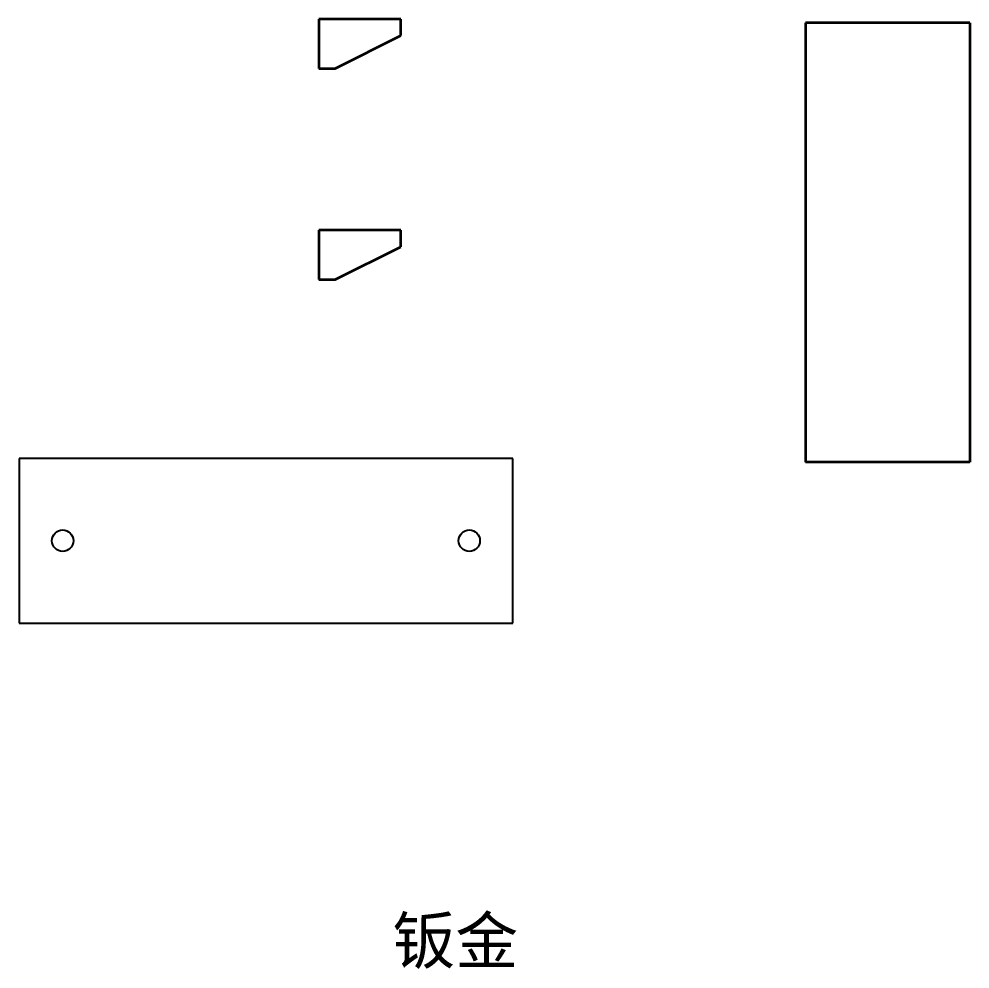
# Model space of a CAD drawing. Header units: inches. Extents: x 21 to 8642, y -3779 to 2137.
# Drawn here: x 7588 to 8165, y 628 to 1205 of the extents above; entities that cross this region are included whole.
import ezdxf

# ---------------------------------------------------------------- set-up
doc = ezdxf.new("R2010")
doc.units = ezdxf.units.IN
doc.header["$MEASUREMENT"] = 0
doc.styles.get("Standard").update_dxf_attribs({"font": 'txt', "bigfont": 'gbcbig.shx'})

msp = doc.modelspace()

# ---------------------------------------------------------------- linework, layer by layer
at = {"color": 7, "lineweight": 35}
for p, q in [((7769.797, 1204.562), (7769.797, 1174.562)), ((7819.797, 1204.562), (7769.797, 1204.562)), ((7819.797, 1194.562), (7819.797, 1204.562)), ((8165.422, 1202.341), (8065.422, 1202.341)), ((8065.422, 1202.341), (8065.422, 935.341)), ((8165.422, 1202.341), (8165.422, 935.341)), ((7779.797, 1174.562), (7819.797, 1194.562)), ((7769.797, 1174.562), (7779.797, 1174.562)), ((7769.797, 1076.271), (7769.797, 1046.271)), ((7819.797, 1076.271), (7769.797, 1076.271)), ((7819.797, 1066.271), (7819.797, 1076.271)), ((7779.797, 1046.271), (7819.797, 1066.271)), ((7769.797, 1046.271), (7779.797, 1046.271)), ((8165.422, 935.341), (8065.422, 935.341))]:
    msp.add_line(p, q, dxfattribs=at)
for p, q in [((7887.777, 937.7), (7587.777, 937.7)), ((7587.777, 937.7), (7587.777, 837.7)), ((7887.777, 837.7), (7887.777, 937.7)), ((7587.777, 837.7), (7887.777, 837.7))]:
    msp.add_line(p, q)
for centre in [(7614.277, 887.7), (7861.277, 887.7)]:
    msp.add_circle(centre, 6.5)

# ---------------------------------------------------------------- texts
at = {"linetype": 'Continuous', "ltscale": 2, "insert": (7814.617, 658.8), "char_height": 28, "width": 97.82245, "attachment_point": 1}
msp.add_mtext('{\\fMicrosoft YaHei|b0|i0|c134|p34;\\C3;钣金}', dxfattribs=at)

doc.saveas('drawing.dxf')
